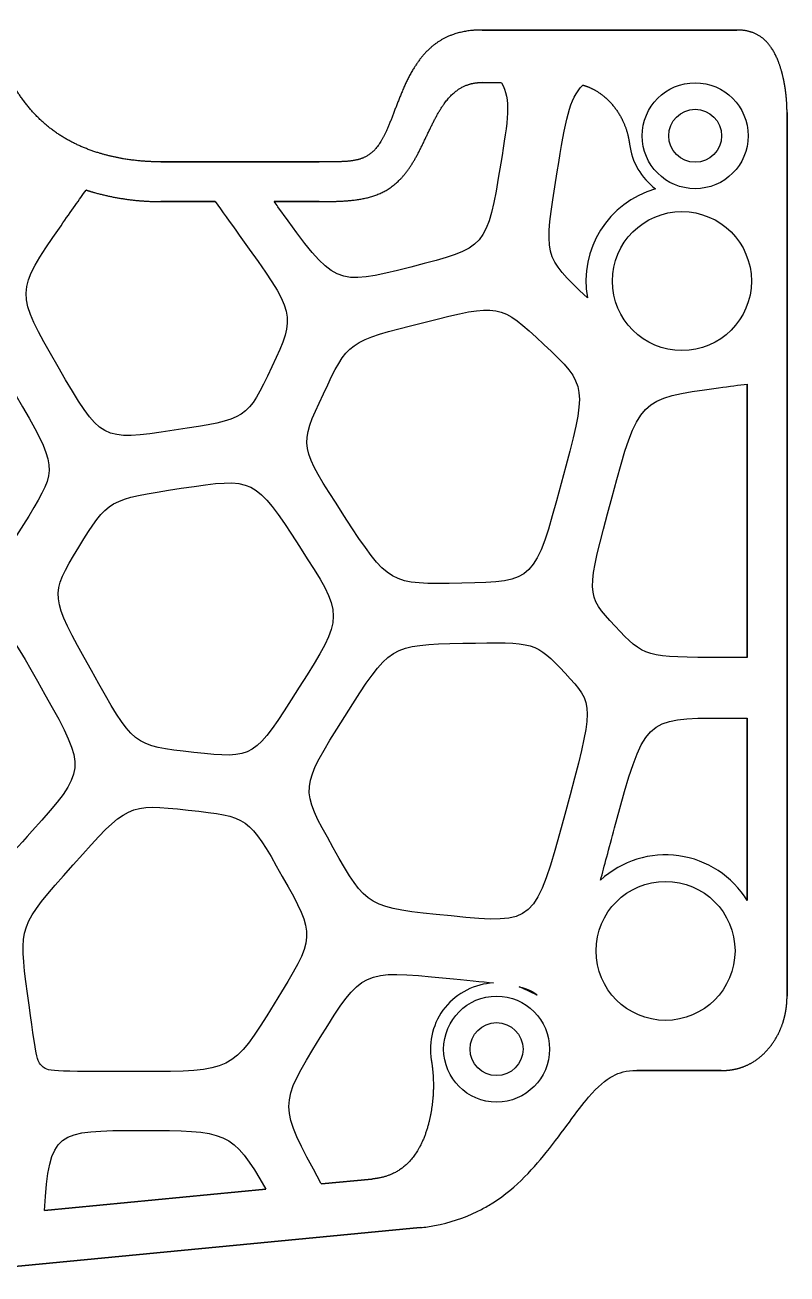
# Model space of a CAD drawing. Header units: millimetres. Extents: x -115 to 13, y -70 to 51.
# Drawn here: x -44.6 to 12.9, y -70 to 24.3 of the extents above; entities that cross this region are included whole.
import ezdxf

# ---------------------------------------------------------------- set-up
doc = ezdxf.new("R2010")
doc.units = ezdxf.units.MM
doc.layers.get('0').update_dxf_attribs({"linetype": 'CONTINUOUS'})

msp = doc.modelspace()

# ---------------------------------------------------------------- linework, layer by layer
for p, q in [((9.153, 23.96), (-10.1, 23.96)), ((-10.1, 23.96), (9.153, 23.96)), ((-10.077, 20), (-8.634, 19.982)), ((-8.634, 19.982), (-10.077, 20)), ((12.939, -49), (12.939, 17.726)), ((12.939, 17.726), (12.939, -49)), ((-22.402, 14.004), (-34.362, 14.004)), ((-34.362, 14.004), (-22.402, 14.004)), ((-34.362, 11.004), (-30.263, 11.004)), ((-30.263, 11.004), (-34.362, 11.004)), ((-25.798, 11.004), (-22.402, 11.004)), ((-22.402, 11.004), (-25.798, 11.004)), ((-2.14, 3.742), (-2.145, 3.746)), ((-2.14, 3.742), (-2.145, 3.746)), ((9.939, -2.775), (9.939, -23.42)), ((9.939, -23.42), (9.939, -2.775)), ((9.939, -28.01), (9.939, -41.786)), ((9.939, -41.786), (9.939, -28.01)), ((1.595, -54.617), (7.955, -54.617)), ((7.955, -54.617), (1.595, -54.617)), ((-22.234, -63.178), (-22.269, -63.114)), ((-22.234, -63.178), (-22.269, -63.114)), ((-18.419, -62.812), (-22.234, -63.178)), ((-22.234, -63.178), (-18.419, -62.812)), ((-26.438, -63.582), (-43.139, -65.184)), ((-43.139, -65.184), (-26.438, -63.582)), ((-51.274, -69.984), (-14.765, -66.48)), ((-14.765, -66.48), (-51.274, -69.984))]:
    msp.add_line(p, q)
for centre, radius in [((6.001, 15.975), 4), ((6.001, 15.975), 2), ((6.001, 15.975), 2), ((5, 5), 5.25), ((3.76, -45.579), 5.25), ((-9, -53), 4), ((-9, -53), 2), ((-9, -53), 2)]:
    msp.add_circle(centre, radius)
for centre, radius, start, end in [((6.001, 15.975), 5, 187.24482, 233.21413), ((6.001, 15.975), 5, 187.24482, 233.21413), ((5, 5), 7.25, 105.95716, 189.99502), ((5, 5), 7.25, 105.95716, 189.99502), ((3.76, -45.579), 7.25, 31.54716, 132.54829), ((3.76, -45.579), 7.25, 31.54716, 132.54829), ((-9, -53), 5, 92.54842, 189.56659), ((-9, -53), 5, 92.54842, 189.56659), ((-9, -53), 5, 65.91735, 70.17691), ((-9, -53), 5, 65.91735, 70.17691)]:
    msp.add_arc(centre, radius, start, end)
for points, degree, knots in [([(-34.362, 14.004), (-34.852, 14.004), (-35.834, 14.039), (-37.317, 14.196), (-39.285, 14.628), (-41.597, 15.615), (-43.619, 17.114), (-45.253, 19.137), (-46.288, 21.136), (-46.991, 22.718), (-47.473, 23.766), (-47.732, 24.299), (-47.753, 24.342)], 5, [-1, -1, -1, -1, -1, -1, -0.9, -0.8, -0.7, -0.6, -0.5, -0.4, -0.3, -0.2913407, -0.2913407, -0.2913407, -0.2913407, -0.2913407, -0.2913407]), ([(-34.362, 14.004), (-34.852, 14.004), (-35.834, 14.039), (-37.317, 14.196), (-39.285, 14.628), (-41.597, 15.615), (-43.619, 17.114), (-45.253, 19.137), (-46.288, 21.136), (-46.991, 22.718), (-47.473, 23.766), (-47.732, 24.299), (-47.753, 24.342)], 5, [-1, -1, -1, -1, -1, -1, -0.9, -0.8, -0.7, -0.6, -0.5, -0.4, -0.3, -0.2913407, -0.2913407, -0.2913407, -0.2913407, -0.2913407, -0.2913407]), ([(12.733, 19.96), (12.691, 20.184), (12.573, 20.739), (12.327, 21.605), (11.848, 22.699), (11.105, 23.518), (10.243, 23.88), (9.538, 23.96), (9.153, 23.96)], 5, [0.2660853, 0.2660853, 0.2660853, 0.2660853, 0.2660853, 0.2660853, 0.4, 0.6, 0.8, 1, 1, 1, 1, 1, 1]), ([(12.733, 19.96), (12.691, 20.184), (12.573, 20.739), (12.327, 21.605), (11.848, 22.699), (11.105, 23.518), (10.243, 23.88), (9.538, 23.96), (9.153, 23.96)], 5, [0.2660853, 0.2660853, 0.2660853, 0.2660853, 0.2660853, 0.2660853, 0.4, 0.6, 0.8, 1, 1, 1, 1, 1, 1]), ([(12.939, 17.726), (12.939, 18.058), (12.923, 18.504), (12.887, 18.953), (12.831, 19.404), (12.753, 19.85), (12.733, 19.96)], 5, [0, 0, 0, 0, 0, 0, 0.2, 0.2660853, 0.2660853, 0.2660853, 0.2660853, 0.2660853, 0.2660853]), ([(12.939, 17.726), (12.939, 18.058), (12.923, 18.504), (12.887, 18.953), (12.831, 19.404), (12.753, 19.85), (12.733, 19.96)], 5, [0, 0, 0, 0, 0, 0, 0.2, 0.2660853, 0.2660853, 0.2660853, 0.2660853, 0.2660853, 0.2660853]), ([(-2.491, 19.803), (-2.435, 19.787), (-2.103, 19.688), (-1.53, 19.448), (-0.786, 18.955), (0.031, 18.099), (0.603, 17.1), (0.885, 16.259), (1.001, 15.657), (1.041, 15.344)], 5, [0.1597231, 0.1597231, 0.1597231, 0.1597231, 0.1597231, 0.1597231, 0.2, 0.4, 0.6, 0.8, 1, 1, 1, 1, 1, 1]), ([(-2.491, 19.803), (-2.435, 19.787), (-2.103, 19.688), (-1.53, 19.448), (-0.786, 18.955), (0.031, 18.099), (0.603, 17.1), (0.885, 16.259), (1.001, 15.657), (1.041, 15.344)], 5, [0.1597231, 0.1597231, 0.1597231, 0.1597231, 0.1597231, 0.1597231, 0.2, 0.4, 0.6, 0.8, 1, 1, 1, 1, 1, 1]), ([(-40, 11.874), (-39.987, 11.87), (-39.435, 11.693), (-38.325, 11.389), (-37.188, 11.174), (-36.046, 11.046), (-34.922, 11.004), (-34.362, 11.004)], 5, [-0.2023983, -0.2023983, -0.2023983, -0.2023983, -0.2023983, -0.2023983, -0.2, -0.1, 0, 0, 0, 0, 0, 0]), ([(-40, 11.874), (-39.987, 11.87), (-39.435, 11.693), (-38.325, 11.389), (-37.188, 11.174), (-36.046, 11.046), (-34.922, 11.004), (-34.362, 11.004)], 5, [-0.2023983, -0.2023983, -0.2023983, -0.2023983, -0.2023983, -0.2023983, -0.2, -0.1, 0, 0, 0, 0, 0, 0]), ([(9.109, -54.489), (9.228, -54.461), (9.672, -54.341), (10.381, -54.041), (11.249, -53.412), (11.949, -52.551), (12.413, -51.653), (12.64, -50.996), (12.733, -50.642), (12.74, -50.617)], 5, [-0.8715001, -0.8715001, -0.8715001, -0.8715001, -0.8715001, -0.8715001, -0.8, -0.6, -0.4, -0.2, -0.184523, -0.184523, -0.184523, -0.184523, -0.184523, -0.184523]), ([(9.109, -54.489), (9.228, -54.461), (9.672, -54.341), (10.381, -54.041), (11.249, -53.412), (11.949, -52.551), (12.413, -51.653), (12.64, -50.996), (12.733, -50.642), (12.74, -50.617)], 5, [-0.8715001, -0.8715001, -0.8715001, -0.8715001, -0.8715001, -0.8715001, -0.8, -0.6, -0.4, -0.2, -0.184523, -0.184523, -0.184523, -0.184523, -0.184523, -0.184523]), ([(-10.467, -65.27), (-10.175, -65.127), (-9.892, -64.973), (-9.618, -64.81), (-7.745, -63.69), (-6.364, -62.199), (-5.245, -60.801), (-3.959, -59.195), (-2.956, -57.676), (-2.048, -56.625), (-1.355, -55.822), (-0.757, -55.317), (-0.223, -55.031), (0.284, -54.76), (0.76, -54.617), (1.595, -54.617)], 3, [0.1397911, 0.1397911, 0.1397911, 0.1397911, 0.1711286, 0.1711286, 0.1711286, 0.385935, 0.385935, 0.385935, 0.6327296, 0.6327296, 0.6327296, 0.8211599, 0.8211599, 0.8211599, 1, 1, 1, 1]), ([(-10.467, -65.27), (-10.175, -65.127), (-9.892, -64.973), (-9.618, -64.81), (-7.745, -63.69), (-6.364, -62.199), (-5.245, -60.801), (-3.959, -59.195), (-2.956, -57.676), (-2.048, -56.625), (-1.355, -55.822), (-0.757, -55.317), (-0.223, -55.031), (0.284, -54.76), (0.76, -54.617), (1.595, -54.617)], 3, [0.1397911, 0.1397911, 0.1397911, 0.1397911, 0.1711286, 0.1711286, 0.1711286, 0.385935, 0.385935, 0.385935, 0.6327296, 0.6327296, 0.6327296, 0.8211599, 0.8211599, 0.8211599, 1, 1, 1, 1])]:
    msp.add_open_spline(points, degree=degree, knots=knots)
for points, degree in [([(-10.1, 23.96), (-10.67, 23.96), (-11.733, 23.868), (-13.1, 23.454), (-14.493, 22.4), (-15.676, 20.537), (-16.494, 18.489), (-17.152, 16.614), (-17.83, 15.199), (-18.658, 14.377), (-19.688, 14.045), (-20.678, 14.004), (-21.507, 14.004), (-22.097, 14.004), (-22.402, 14.004)], 5), ([(-10.1, 23.96), (-10.67, 23.96), (-11.733, 23.868), (-13.1, 23.454), (-14.493, 22.4), (-15.676, 20.537), (-16.494, 18.489), (-17.152, 16.614), (-17.83, 15.199), (-18.658, 14.377), (-19.688, 14.045), (-20.678, 14.004), (-21.507, 14.004), (-22.097, 14.004), (-22.402, 14.004)], 5), ([(-22.402, 11.004), (-22.129, 11.004), (-21.573, 11.008), (-20.706, 11.023), (-19.502, 11.093), (-18.028, 11.418), (-16.698, 12.138), (-15.592, 13.354), (-14.699, 15.009), (-13.893, 16.854), (-12.995, 18.558), (-12.053, 19.531), (-11.15, 19.915), (-10.451, 20), (-10.077, 20)], 5), ([(-22.402, 11.004), (-22.129, 11.004), (-21.573, 11.008), (-20.706, 11.023), (-19.502, 11.093), (-18.028, 11.418), (-16.698, 12.138), (-15.592, 13.354), (-14.699, 15.009), (-13.893, 16.854), (-12.995, 18.558), (-12.053, 19.531), (-11.15, 19.915), (-10.451, 20), (-10.077, 20)], 5), ([(-8.634, 19.982), (-7.888, 18.744), (-8.15, 17.145), (-8.683, 13.903)], 3), ([(-8.634, 19.982), (-7.888, 18.744), (-8.15, 17.145), (-8.683, 13.903)], 3), ([(-4.419, 13.25), (-3.766, 17.225), (-3.519, 18.729), (-2.491, 19.803)], 3), ([(-4.419, 13.25), (-3.766, 17.225), (-3.519, 18.729), (-2.491, 19.803)], 3), ([(-8.683, 13.903), (-9.733, 7.508), (-9.733, 7.508), (-15.472, 6.061)], 3), ([(-8.683, 13.903), (-9.733, 7.508), (-9.733, 7.508), (-15.472, 6.061)], 3), ([(-2.145, 3.746), (-5.469, 6.855), (-5.469, 6.855), (-4.419, 13.25)], 3), ([(-2.145, 3.746), (-5.469, 6.855), (-5.469, 6.855), (-4.419, 13.25)], 3), ([(-41.9, 9.181), (-41.113, 10.315), (-40.504, 11.193), (-40, 11.874)], 3), ([(-41.9, 9.181), (-41.113, 10.315), (-40.504, 11.193), (-40, 11.874)], 3), ([(-30.263, 11.004), (-29.751, 10.31), (-29.153, 9.477), (-28.435, 8.477)], 3), ([(-30.263, 11.004), (-29.751, 10.31), (-29.153, 9.477), (-28.435, 8.477)], 3), ([(-25.515, 10.61), (-25.612, 10.744), (-25.706, 10.876), (-25.798, 11.004)], 3), ([(-25.515, 10.61), (-25.612, 10.744), (-25.706, 10.876), (-25.798, 11.004)], 3), ([(-15.472, 6.061), (-21.212, 4.614), (-21.212, 4.614), (-25.515, 10.61)], 3), ([(-15.472, 6.061), (-21.212, 4.614), (-21.212, 4.614), (-25.515, 10.61)], 3), ([(-42.127, -1.467), (-45.381, 4.163), (-45.381, 4.163), (-41.9, 9.181)], 3), ([(-42.127, -1.467), (-45.381, 4.163), (-45.381, 4.163), (-41.9, 9.181)], 3), ([(-28.435, 8.477), (-24.131, 2.481), (-24.131, 2.481), (-25.982, -1.473)], 3), ([(-28.435, 8.477), (-24.131, 2.481), (-24.131, 2.481), (-25.982, -1.473)], 3), ([(-14.497, 1.882), (-8.757, 3.329), (-8.757, 3.329), (-5.434, 0.22)], 3), ([(-14.497, 1.882), (-8.757, 3.329), (-8.757, 3.329), (-5.434, 0.22)], 3), ([(-22.087, -3.519), (-20.236, 0.435), (-20.236, 0.435), (-14.497, 1.882)], 3), ([(-22.087, -3.519), (-20.236, 0.435), (-20.236, 0.435), (-14.497, 1.882)], 3), ([(-5.434, 0.22), (-2.11, -2.888), (-2.11, -2.888), (-4.117, -10.291)], 3), ([(-5.434, 0.22), (-2.11, -2.888), (-2.11, -2.888), (-4.117, -10.291)], 3), ([(-33.353, -6.262), (-38.873, -7.096), (-38.873, -7.096), (-42.127, -1.467)], 3), ([(-33.353, -6.262), (-38.873, -7.096), (-38.873, -7.096), (-42.127, -1.467)], 3), ([(-25.982, -1.473), (-27.832, -5.427), (-27.832, -5.427), (-33.353, -6.262)], 3), ([(-25.982, -1.473), (-27.832, -5.427), (-27.832, -5.427), (-33.353, -6.262)], 3), ([(7.773, -3.061), (8.601, -2.949), (9.315, -2.852), (9.939, -2.775)], 3), ([(7.773, -3.061), (8.601, -2.949), (9.315, -2.852), (9.939, -2.775)], 3), ([(-45.383, -3.491), (-42.129, -9.12), (-42.129, -9.12), (-44.345, -12.742)], 3), ([(-45.383, -3.491), (-42.129, -9.12), (-42.129, -9.12), (-44.345, -12.742)], 3), ([(-20.53, -12.701), (-23.937, -7.473), (-23.937, -7.473), (-22.087, -3.519)], 3), ([(-20.53, -12.701), (-23.937, -7.473), (-23.937, -7.473), (-22.087, -3.519)], 3), ([(-0.272, -11.28), (1.735, -3.877), (1.735, -3.877), (7.773, -3.061)], 3), ([(-0.272, -11.28), (1.735, -3.877), (1.735, -3.877), (7.773, -3.061)], 3), ([(-32.823, -10.649), (-27.302, -9.814), (-27.302, -9.814), (-23.896, -15.042)], 3), ([(-32.823, -10.649), (-27.302, -9.814), (-27.302, -9.814), (-23.896, -15.042)], 3), ([(-4.117, -10.291), (-6.125, -17.694), (-6.125, -17.694), (-11.624, -17.812)], 3), ([(-4.117, -10.291), (-6.125, -17.694), (-6.125, -17.694), (-11.624, -17.812)], 3), ([(-40.559, -15.105), (-38.344, -11.483), (-38.344, -11.483), (-32.823, -10.649)], 3), ([(-40.559, -15.105), (-38.344, -11.483), (-38.344, -11.483), (-32.823, -10.649)], 3), ([(-0.054, -21.052), (-2.28, -18.683), (-2.28, -18.683), (-0.272, -11.28)], 3), ([(-0.054, -21.052), (-2.28, -18.683), (-2.28, -18.683), (-0.272, -11.28)], 3), ([(-44.345, -12.742), (-46.561, -16.364), (-46.561, -16.364), (-50.533, -16.726)], 3), ([(-44.345, -12.742), (-46.561, -16.364), (-46.561, -16.364), (-50.533, -16.726)], 3), ([(-11.624, -17.812), (-17.124, -17.93), (-17.124, -17.93), (-20.53, -12.701)], 3), ([(-11.624, -17.812), (-17.124, -17.93), (-17.124, -17.93), (-20.53, -12.701)], 3), ([(-23.896, -15.042), (-20.489, -20.271), (-20.489, -20.271), (-23.903, -25.677)], 3), ([(-23.896, -15.042), (-20.489, -20.271), (-20.489, -20.271), (-23.903, -25.677)], 3), ([(-39.608, -24.415), (-42.775, -18.727), (-42.775, -18.727), (-40.559, -15.105)], 3), ([(-39.608, -24.415), (-42.775, -18.727), (-42.775, -18.727), (-40.559, -15.105)], 3), ([(-50.257, -20.881), (-46.284, -20.519), (-46.284, -20.519), (-43.117, -26.208)], 3), ([(-50.257, -20.881), (-46.284, -20.519), (-46.284, -20.519), (-43.117, -26.208)], 3), ([(8.209, -23.428), (2.172, -23.421), (2.172, -23.421), (-0.054, -21.052)], 3), ([(8.209, -23.428), (2.172, -23.421), (2.172, -23.421), (-0.054, -21.052)], 3), ([(-20.47, -27.878), (-17.056, -22.473), (-17.056, -22.473), (-11.556, -22.355)], 3), ([(-20.47, -27.878), (-17.056, -22.473), (-17.056, -22.473), (-11.556, -22.355)], 3), ([(-11.556, -22.355), (-6.057, -22.237), (-6.057, -22.237), (-3.831, -24.606)], 3), ([(-11.556, -22.355), (-6.057, -22.237), (-6.057, -22.237), (-3.831, -24.606)], 3), ([(9.939, -23.42), (9.423, -23.429), (8.85, -23.428), (8.209, -23.428)], 3), ([(9.939, -23.42), (9.423, -23.429), (8.85, -23.428), (8.209, -23.428)], 3), ([(-31.879, -30.593), (-36.44, -30.104), (-36.44, -30.104), (-39.608, -24.415)], 3), ([(-31.879, -30.593), (-36.44, -30.104), (-36.44, -30.104), (-39.608, -24.415)], 3), ([(-3.831, -24.606), (-1.605, -26.975), (-1.605, -26.975), (-3.848, -35.269)], 3), ([(-3.831, -24.606), (-1.605, -26.975), (-1.605, -26.975), (-3.848, -35.269)], 3), ([(-43.117, -26.208), (-39.949, -31.896), (-39.949, -31.896), (-44.079, -36.525)], 3), ([(-43.117, -26.208), (-39.949, -31.896), (-39.949, -31.896), (-44.079, -36.525)], 3), ([(-23.903, -25.677), (-27.318, -31.083), (-27.318, -31.083), (-31.879, -30.593)], 3), ([(-23.903, -25.677), (-27.318, -31.083), (-27.318, -31.083), (-31.879, -30.593)], 3), ([(-21.336, -37.802), (-23.885, -33.284), (-23.885, -33.284), (-20.47, -27.878)], 3), ([(-21.336, -37.802), (-23.885, -33.284), (-23.885, -33.284), (-20.47, -27.878)], 3), ([(-0.086, -36.293), (2.157, -27.998), (2.157, -27.998), (8.193, -28.005)], 3), ([(-0.086, -36.293), (2.157, -27.998), (2.157, -27.998), (8.193, -28.005)], 3), ([(8.193, -28.005), (8.841, -28.006), (9.419, -28.006), (9.939, -28.01)], 3), ([(8.193, -28.005), (8.841, -28.006), (9.419, -28.006), (9.939, -28.01)], 3), ([(-40.989, -39.089), (-36.859, -34.459), (-36.859, -34.459), (-32.298, -34.949)], 3), ([(-40.989, -39.089), (-36.859, -34.459), (-36.859, -34.459), (-32.298, -34.949)], 3), ([(-32.298, -34.949), (-27.737, -35.438), (-27.737, -35.438), (-25.188, -39.956)], 3), ([(-32.298, -34.949), (-27.737, -35.438), (-27.737, -35.438), (-25.188, -39.956)], 3), ([(-3.848, -35.269), (-6.09, -43.564), (-6.09, -43.564), (-12.439, -42.942)], 3), ([(-3.848, -35.269), (-6.09, -43.564), (-6.09, -43.564), (-12.439, -42.942)], 3), ([(-44.079, -36.525), (-48.208, -41.155), (-48.208, -41.155), (-54.656, -37.947)], 3), ([(-44.079, -36.525), (-48.208, -41.155), (-48.208, -41.155), (-54.656, -37.947)], 3), ([(-1.143, -40.238), (-0.868, -39.186), (-0.519, -37.894), (-0.086, -36.293)], 3), ([(-1.143, -40.238), (-0.868, -39.186), (-0.519, -37.894), (-0.086, -36.293)], 3), ([(-12.439, -42.942), (-18.788, -42.32), (-18.788, -42.32), (-21.336, -37.802)], 3), ([(-12.439, -42.942), (-18.788, -42.32), (-18.788, -42.32), (-21.336, -37.802)], 3), ([(-44.43, -48.794), (-45.118, -43.718), (-45.118, -43.718), (-40.989, -39.089)], 3), ([(-44.43, -48.794), (-45.118, -43.718), (-45.118, -43.718), (-40.989, -39.089)], 3), ([(-25.188, -39.956), (-22.64, -44.474), (-22.64, -44.474), (-25.804, -49.584)], 3), ([(-25.188, -39.956), (-22.64, -44.474), (-22.64, -44.474), (-25.804, -49.584)], 3), ([(-22.318, -52.125), (-19.155, -47.016), (-19.155, -47.016), (-12.806, -47.638)], 3), ([(-22.318, -52.125), (-19.155, -47.016), (-19.155, -47.016), (-12.806, -47.638)], 3), ([(-12.806, -47.638), (-11.278, -47.787), (-10.118, -47.901), (-9.222, -48.005)], 3), ([(-12.806, -47.638), (-11.278, -47.787), (-10.118, -47.901), (-9.222, -48.005)], 3), ([(-43.329, -54.28), (-43.741, -53.869), (-43.741, -53.869), (-44.43, -48.794)], 3), ([(-43.329, -54.28), (-43.741, -53.869), (-43.741, -53.869), (-44.43, -48.794)], 3), ([(-7.304, -48.296), (-6.607, -48.452), (-6.246, -48.64), (-5.923, -48.935)], 3), ([(-7.304, -48.296), (-6.607, -48.452), (-6.246, -48.64), (-5.923, -48.935)], 3), ([(-5.923, -48.935), (-6.13, -48.829), (-6.337, -48.725), (-6.545, -48.625), (-6.752, -48.528), (-6.96, -48.435)], 5), ([(-5.923, -48.935), (-6.13, -48.829), (-6.337, -48.725), (-6.545, -48.625), (-6.752, -48.528), (-6.96, -48.435)], 5), ([(12.74, -50.617), (12.818, -50.313), (12.878, -49.999), (12.918, -49.676), (12.939, -49.343), (12.939, -49)], 5), ([(12.74, -50.617), (12.818, -50.313), (12.878, -49.999), (12.918, -49.676), (12.939, -49.343), (12.939, -49)], 5), ([(-25.804, -49.584), (-28.967, -54.693), (-28.967, -54.693), (-35.942, -54.692)], 3), ([(-25.804, -49.584), (-28.967, -54.693), (-28.967, -54.693), (-35.942, -54.692)], 3), ([(-22.269, -63.114), (-25.482, -57.234), (-25.482, -57.234), (-22.318, -52.125)], 3), ([(-22.269, -63.114), (-25.482, -57.234), (-25.482, -57.234), (-22.318, -52.125)], 3), ([(-35.942, -54.692), (-42.917, -54.692), (-42.917, -54.692), (-43.329, -54.28)], 3), ([(-35.942, -54.692), (-42.917, -54.692), (-42.917, -54.692), (-43.329, -54.28)], 3), ([(-13.93, -53.831), (-13.854, -54.285), (-13.748, -55.203), (-13.731, -56.603), (-13.975, -58.484), (-14.737, -60.64), (-15.806, -61.959), (-16.957, -62.562), (-17.902, -62.763), (-18.419, -62.812)], 5), ([(-13.93, -53.831), (-13.854, -54.285), (-13.748, -55.203), (-13.731, -56.603), (-13.975, -58.484), (-14.737, -60.64), (-15.806, -61.959), (-16.957, -62.562), (-17.902, -62.763), (-18.419, -62.812)], 5), ([(7.955, -54.617), (8.202, -54.617), (8.441, -54.604), (8.672, -54.578), (8.895, -54.54), (9.109, -54.489)], 5), ([(7.955, -54.617), (8.202, -54.617), (8.441, -54.604), (8.672, -54.578), (8.895, -54.54), (9.109, -54.489)], 5), ([(-43.139, -65.184), (-42.774, -59.143), (-42.323, -59.143), (-35.833, -59.144)], 3), ([(-43.139, -65.184), (-42.774, -59.143), (-42.323, -59.143), (-35.833, -59.144)], 3), ([(-35.833, -59.144), (-29.483, -59.144), (-28.914, -59.144), (-26.438, -63.582)], 3), ([(-35.833, -59.144), (-29.483, -59.144), (-28.914, -59.144), (-26.438, -63.582)], 3), ([(-13.679, -66.327), (-12.547, -66.117), (-11.457, -65.754), (-10.467, -65.27)], 3), ([(-13.679, -66.327), (-12.547, -66.117), (-11.457, -65.754), (-10.467, -65.27)], 3), ([(-14.765, -66.48), (-14.4, -66.445), (-14.037, -66.394), (-13.679, -66.327)], 3), ([(-14.765, -66.48), (-14.4, -66.445), (-14.037, -66.394), (-13.679, -66.327)], 3)]:
    msp.add_open_spline(points, degree=degree)

doc.saveas('drawing.dxf')
